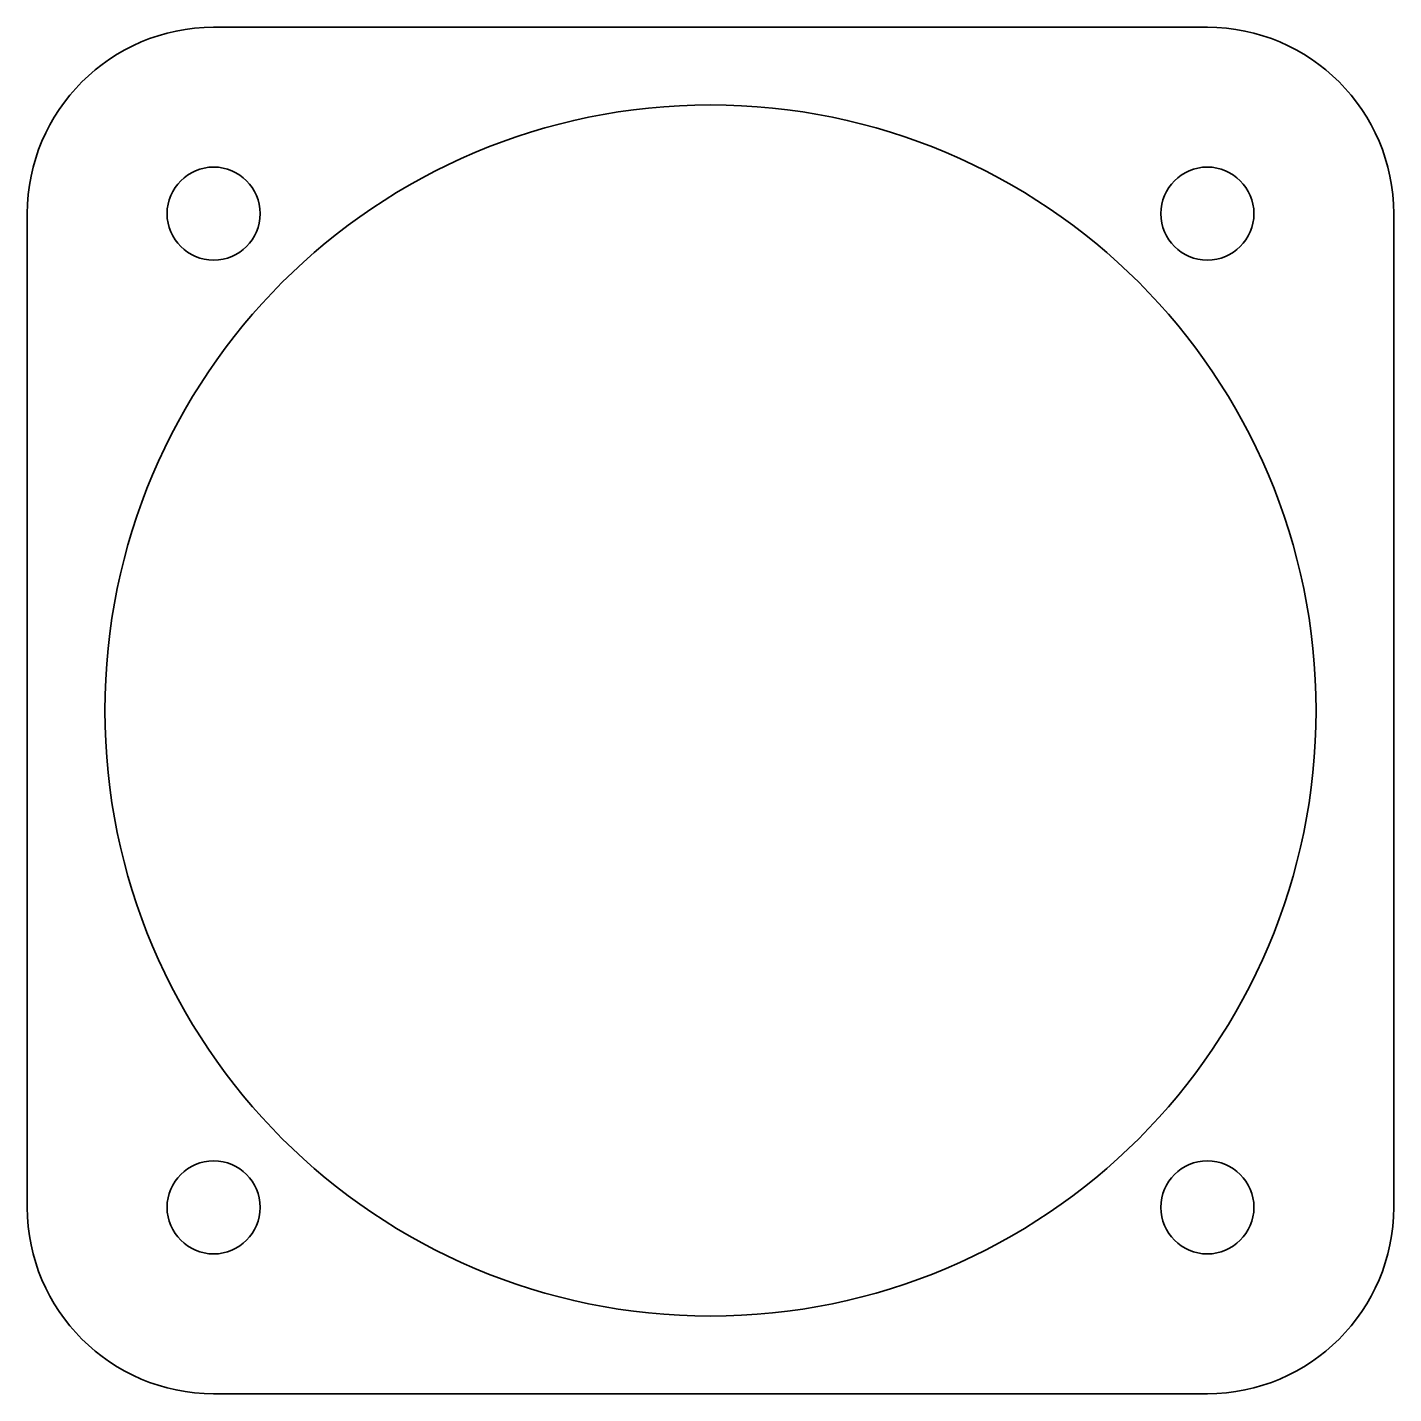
# Model space of a CAD drawing. Extents: x 572.5 to 616.5, y 398.5 to 442.5.
import ezdxf

# ---------------------------------------------------------------- set-up
doc = ezdxf.new("R2010")
doc.units = 0

msp = doc.modelspace()

# ---------------------------------------------------------------- linework, layer by layer
at = {"color": 7, "lineweight": 35}
for p, q in [((578.5, 442.5), (610.5, 442.5)), ((572.5, 404.5), (572.5, 436.5)), ((616.5, 436.5), (616.5, 404.5)), ((610.5, 398.5), (578.5, 398.5))]:
    msp.add_line(p, q, dxfattribs=at)
for centre, radius in [((594.5, 420.5), 19.5), ((578.5, 436.5), 1.5), ((610.5, 436.5), 1.5), ((578.5, 404.5), 1.5), ((610.5, 404.5), 1.5)]:
    msp.add_circle(centre, radius, dxfattribs=at)
for centre, start, end in [((578.5, 436.5), 90, 180), ((610.5, 436.5), 0, 90), ((578.5, 404.5), 180, 270), ((610.5, 404.5), 270, 360)]:
    msp.add_arc(centre, 6, start, end, dxfattribs=at)

doc.saveas('drawing.dxf')
